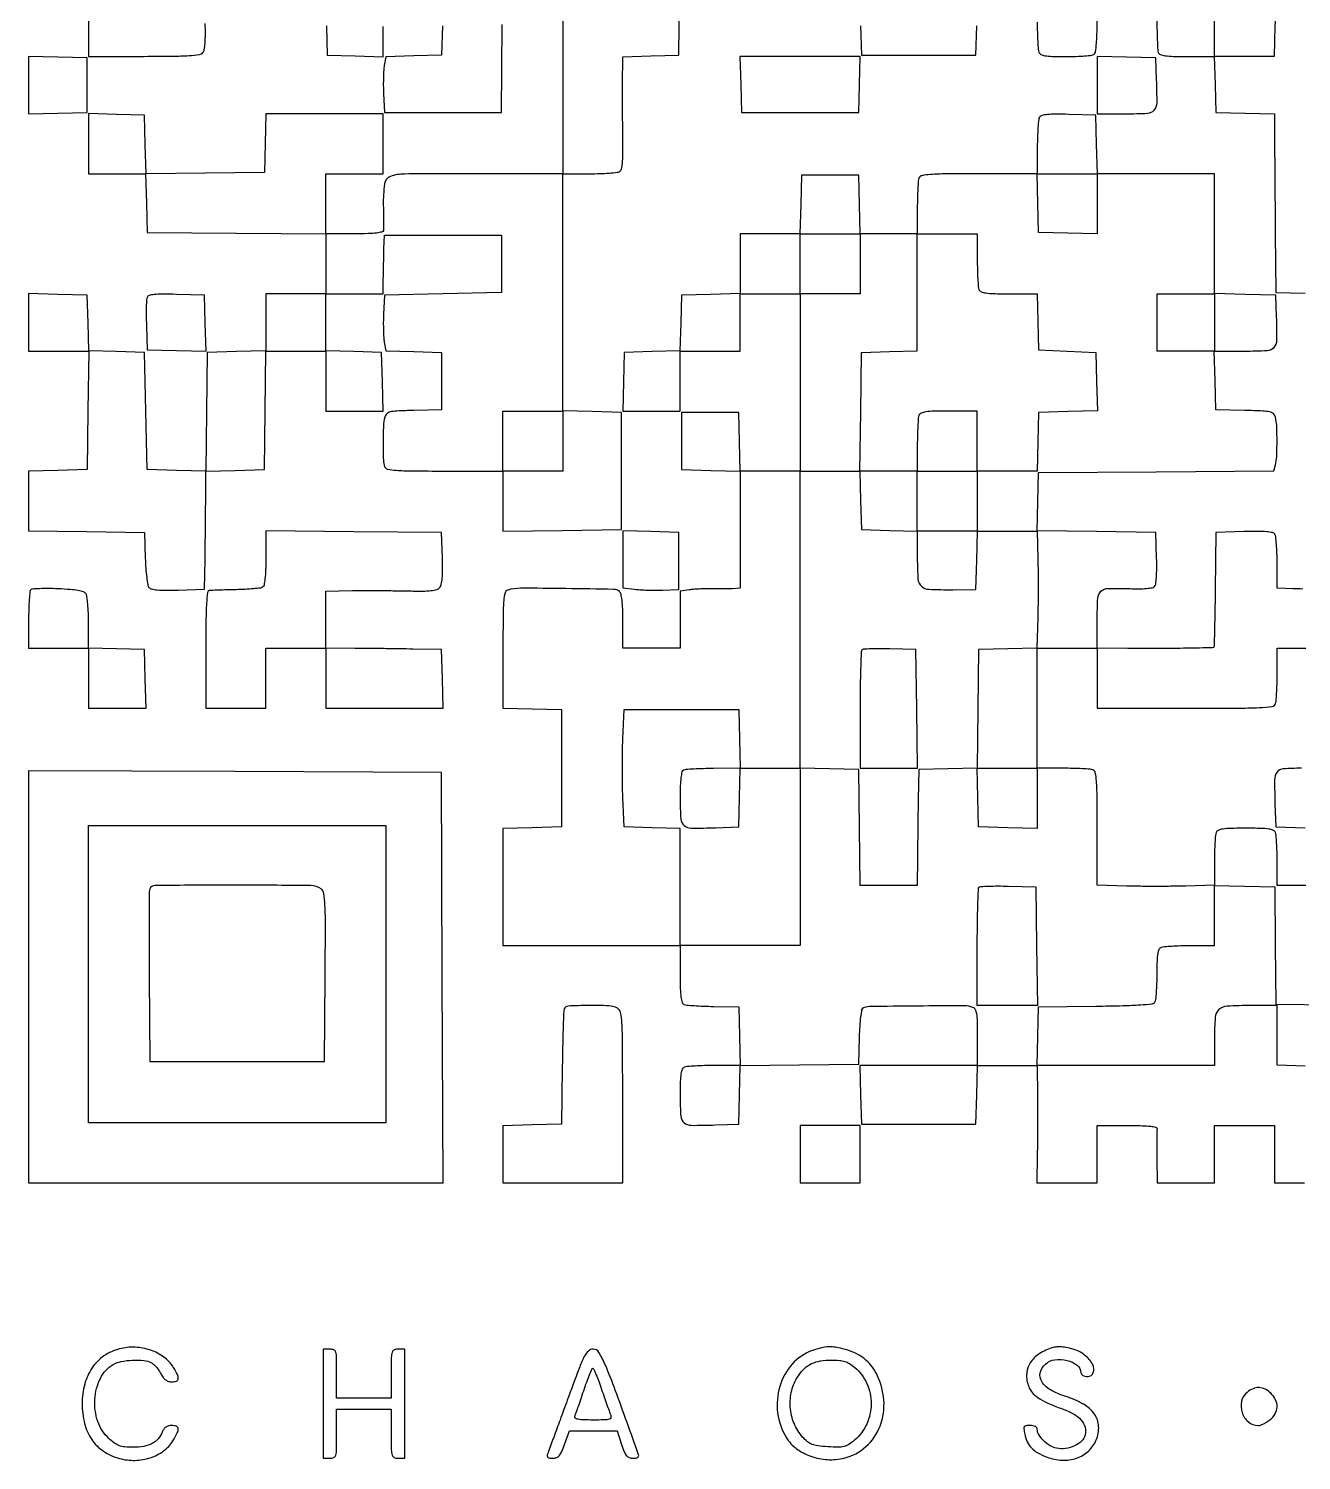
# Model space of a CAD drawing. Extents: x 179 to 1071, y 112 to 1107.
# Drawn here: x 179 to 646, y 112 to 637 of the extents above; entities that cross this region are included whole.
import ezdxf

# ---------------------------------------------------------------- set-up
doc = ezdxf.new("R2010")
doc.units = 0

msp = doc.modelspace()

# ---------------------------------------------------------------- linework, layer by layer
for points in [[(636.185662, 660.284636, -0.00466), (636.284049, 655.367616, -0.002629), (636.316442, 649.402048, -0.002623), (636.2859, 643.382408, -0.004298), (636.18946, 638.284636), (635.878919, 627), (624.93946, 627), (614, 627), (614, 648.333333, -0.002923), (614.048092, 656.559297, -0.00465), (614.195833, 663.595833, -0.001222), (614.396107, 669.71132, -0.189785), (614.666667, 670.333333, -0.178422), (615.244996, 670.600158, -0.004564), (618.154017, 670.804167, -0.009163), (621.618717, 670.951721, -0.006059), (625.602328, 671), (635.871323, 671)], [(571, 616.533832), (571, 606), (581.480948, 606, 0.012862), (589.486025, 606.205954, 0.198492), (591.9246, 607.363937, 0.184361), (592.928103, 609.943979, 0.010844), (592.796504, 618.503355), (592.5, 626.5), (581.75, 626.783832), (571, 627.067663)], [(527, 552.581787, 0.005951), (527.044305, 548.859224, 0.007831), (527.178303, 545.465525, 0.005915), (527.367894, 542.638111, 0.07203), (527.606989, 541.581787, 0.204941), (528.397244, 540.767938, 0.063222), (530.080782, 540.302828, 0.030449), (533.025624, 540.059653, 0.005378), (538.572006, 540), (548.930034, 540), (549.215017, 529.75), (549.5, 519.5), (560, 519), (570.5, 518.5), (570.783485, 507.784171), (571.06697, 497.068343), (560.283485, 496.784171), (549.5, 496.5), (549.216168, 485.75), (548.932337, 475), (537.966168, 475), (527, 475), (527, 464), (527, 453), (537.966168, 453), (548.932337, 453), (549.216168, 442.75, -0.004684), (549.302855, 438.017836, -0.002563), (549.325039, 432.216004, -0.002554), (549.287266, 426.322393, -0.004068), (549.188221, 421.283205), (548.876443, 410.06641), (538.188221, 409.783205), (527.5, 409.5), (527.230498, 387.75), (526.960995, 366), (537.980498, 366), (549, 366), (549, 354.966168), (549, 343.932337), (538.25, 344.216168), (527.5, 344.5), (527.215829, 355.283485), (526.931657, 366.06697), (516.215829, 365.783485), (505.5, 365.5), (505.322108, 354.5, 0.000681), (505.248714, 349.544418, 0.000421), (505.17529, 343.720312, 0.000422), (505.112467, 337.967405, 0.00076), (505.072108, 333.25), (505, 323), (494.519888, 323), (484.039775, 323), (483.769888, 344.25), (483.5, 365.5), (472.75, 365.783832), (462, 366.067663), (462, 333.533832), (462, 301), (440, 301), (418, 301), (418, 322.465017), (418, 343.930034), (407.75, 344.215017), (397.5, 344.5), (397, 355.25, -0.007319), (396.844124, 360.143845, -0.004301), (396.79375, 366, -0.004301), (396.844124, 371.856155, -0.007319), (397, 376.75), (397.5, 387.5), (418.5, 387.5), (439.5, 387.5), (439.783832, 376.75), (440.067663, 366), (451.033832, 366), (462, 366), (462, 420.5), (462, 475), (472.980498, 475), (483.960995, 475), (484.230498, 496.75), (484.5, 518.5), (494.75, 518.784983), (505, 519.069966), (505, 540.534983), (505, 562), (516, 562), (527, 562)], [(222.44069, 538.706038, 0.08044), (222.24673, 537.777249, 0.005694), (222.156546, 535.121982, 0.007919), (222.135127, 531.937236, 0.005886), (222.208575, 528.420857), (222.5, 519.5), (233.285361, 519.21581), (244.070721, 518.931619), (243.785361, 529.21581), (243.5, 539.5), (233.232115, 539.785181, 0.005806), (228.041094, 539.869045, 0.026058), (225.006728, 539.724611, 0.044386), (223.172066, 539.374845, 0.236067)], [(505.606989, 495.418213, 0.07203), (505.367894, 494.361889, 0.005915), (505.178303, 491.534475, 0.007831), (505.044305, 488.140776, 0.005951), (505, 484.418213), (505, 475), (494.466168, 475), (483.932337, 475), (484.216168, 464.25), (484.5, 453.5), (494.75, 453.215017), (505, 452.930034), (505, 442.940266, 0.01607), (505.245415, 435.306518, 0.198379), (506.500042, 432.748207, 0.172), (509.28015, 431.6297, 0.011487), (518, 431.465135), (526.5, 431.5), (526.783832, 442.25), (527.067663, 453), (516.033832, 453), (505, 453), (505, 464), (505, 475), (516, 475), (527, 475), (527, 486), (527, 497), (516.606989, 497, 0.005351), (511.039857, 496.940414, 0.030363), (508.086379, 496.69735, 0.063068), (506.398405, 496.23239, 0.205218)], [(266, 443.07287, -0.007985), (265.930179, 438.701395, -0.019217), (265.702616, 435.472954, -0.019568), (265.357905, 433.159775, -0.210572), (264.833894, 432.397341, -0.108379), (264.000724, 432.104811, -0.007361), (261.488813, 431.834951, -0.01027), (258.456871, 431.617006, -0.007511), (255.083894, 431.49486, 0.001402), (251.704817, 431.413821, 0.001902), (248.654331, 431.32049, 0.001265), (246.09418, 431.225927, 0.021286), (245.25, 431.156536, 0.34902), (244.590877, 430.483041, 0.01134), (244.266355, 426.452048, 0.011845), (244.055182, 420.237422, 0.00257), (244, 409.5), (244, 388), (255, 388), (266, 388), (266, 399), (266, 410), (277, 410), (288, 410), (288, 399), (288, 388), (309.533832, 388), (331.067663, 388), (330.783832, 398.75), (330.5, 409.5), (320, 409.703106, 0.001202), (315.202902, 409.784366, 0.000693), (309.426563, 409.860325, 0.000692), (303.626468, 409.920534, 0.001159), (298.75, 409.953106), (288, 410), (288, 420.5), (288, 431), (297.75, 431.136688, -0.003057), (302.242778, 431.172203, -0.001688), (307.733241, 431.163502, -0.001683), (313.299076, 431.117164, -0.002704), (318.044012, 431.036024, 0.005921), (323.505002, 430.977776, 0.026386), (326.704713, 431.150519, 0.046163), (328.708593, 431.554545, 0.147776), (329.83287, 432.298621, 0.125695), (330.384361, 433.462066, 0.026178), (330.702765, 435.717885, 0.021055), (330.8471, 438.8689, 0.008638), (330.788859, 443.149285), (330.5, 452.5), (298.25, 452.763853), (266, 453.027706)], [(397, 442.648527), (397, 432.227088), (401.25, 431.661377, 0.016758), (403.301223, 431.458017, 0.007463), (406.014062, 431.321231, 0.007378), (408.891941, 431.261658, 0.009906), (411.5, 431.297834), (417.5, 431.5), (417.5, 442), (417.5, 452.5), (407.25, 452.784983), (397, 453.069966)], [(179.75, 431.433331, 0.172897), (179.450696, 430.784147, 0.005532), (179.220313, 427.856458, 0.010097), (179.054367, 424.3486, 0.00677), (179, 420.333333), (179, 410), (190, 410), (201, 410), (201, 399), (201, 388), (211.533832, 388), (222.067663, 388), (221.783832, 398.75), (221.5, 409.5), (211.25, 409.784983), (201, 410.069966), (200.984687, 419.284983, 0.009188), (200.911841, 422.920202, 0.012215), (200.704257, 426.219278, 0.009567), (200.413289, 428.943584, 0.110073), (200.051533, 429.950858, 0.171811), (199.153355, 430.65725, 0.036845), (197.204205, 431.160107, 0.025808), (194.249423, 431.538065, 0.008201), (189.816846, 431.800856, 0.007982), (186.192397, 431.8982, 0.011846), (183.016511, 431.85754, 0.007065), (180.383088, 431.724114, 0.184975)], [(484.700461, 409.367127, 0.189277), (484.416395, 408.715812, 0.00134), (484.20576, 402.60576, 0.004874), (484.05054, 395.561626, 0.003071), (484, 387.333333), (484, 366), (494.519502, 366), (505.039005, 366), (504.769502, 387.75), (504.5, 409.5), (494.950461, 409.783794, 0.007041), (491.240283, 409.841782, 0.010544), (488.000338, 409.778463, 0.005798), (485.297812, 409.637197, 0.182377)], [(419.25, 365.337719, 0.24245), (418.659025, 364.652311, 0.029066), (418.294313, 362.621691, 0.022744), (418.066026, 359.547151, 0.007159), (418, 354.935719, 0.01481), (418.223562, 347.389504, 0.208312), (419.423371, 345.027417, 0.173231), (422.077023, 344.06775, 0.009662), (431, 344.204946), (439.5, 344.5), (439.783832, 355.25), (440.067663, 366), (430.283832, 365.921053, 0.004686), (426.444921, 365.854094, 0.006502), (423.006813, 365.717133, 0.004202), (420.13115, 365.540856, 0.078637)], [(223.453816, 321.740243, 0.089548), (223.261817, 320.729866, 0.000598), (223.19019, 311.747155, 0.00234), (223.168607, 301.460077, 0.00149), (223.235201, 289.490243), (223.5, 258.5), (255.5, 258.5), (287.5, 258.5), (287.765726, 289.5, 0.001225), (287.879013, 308.006621, 0.012082), (287.71941, 315.793845, 0.024457), (287.315418, 320.099227, 0.201729), (286.324597, 321.75, 0.157681), (282.495237, 323.016106, 0.001671), (254.221233, 323.106234, 0.001077), (225.335041, 323.03952, 0.309316)], [(548.769502, 300.75), (549.039005, 279), (538.019502, 279), (527, 279), (527, 300.333333, -0.003067), (527.050466, 308.561556, -0.004867), (527.205463, 315.605463, -0.001337), (527.415787, 321.715674, -0.189293), (527.699448, 322.366114, -0.183378), (528.300668, 322.636532, -0.005301), (531.145783, 322.777033, -0.010046), (534.547259, 322.840477, -0.006672), (538.449448, 322.782781), (548.5, 322.5)], [(375.474955, 277.75, 0.079337), (375.282691, 276.78105, 0.001128), (375.073173, 270.845312, 0.003098), (374.888033, 263.947003, 0.002033), (374.75634, 256), (374.5, 235.5), (363.75, 235.216168), (353, 234.932337), (353, 224.466168), (353, 214), (374.971999, 214), (396.943997, 214), (396.926485, 245.489174, 0.001068), (396.873566, 265.150501, 0.013441), (396.638265, 272.56911, 0.033524), (396.146449, 276.463897, 0.225396), (395.020228, 277.989174, 0.111886), (391.73448, 278.893413, 0.014487), (384.405886, 279.016074, 0.009322), (376.883686, 278.783719, 0.300334)], [(212.364681, 153.097818, 0.088495), (206.646343, 150.503931, 0.092575), (202.2814, 146.124941, 0.085844), (199.564379, 140.167632, 0.064246), (198.639573, 133, 0.061125), (199.530183, 125.742052, 0.088792), (202.162877, 119.86748, 0.095589), (206.492076, 115.569645, 0.082217), (212.338536, 112.908842, 0.071359), (218.061064, 112.215587, 0.074095), (223.670419, 113.177536, 0.078456), (228.484132, 115.649135, 0.096872), (231.903457, 119.34379, 0.019613), (233.548851, 122.255533, 0.13855), (233.868255, 123.832929, 0.296036), (233.208249, 124.698976, 0.086205), (231.475249, 125, 0.06124), (230.288166, 124.854058, 0.091442), (229.338935, 124.422124, 0.090638), (228.600542, 123.676618, 0.059195), (228.038367, 122.600914, -0.089656), (226.550913, 120.131547, -0.092881), (224.308999, 118.375086, -0.077422), (221.231194, 117.338677, -0.042594), (217.262809, 117, -0.021544), (214.256761, 117.129582, -0.066717), (212.278496, 117.570708, -0.07099), (210.55376, 118.500376, -0.026692), (208.431649, 120.25, -0.126525), (204.383595, 126.479807, -0.096234), (203.302775, 134.580727, -0.09945), (205.327816, 142.27068, -0.146406), (210.039833, 147.364459, -0.086576), (212.943289, 148.46012, -0.036245), (217.109833, 148.944189, -0.036054), (221.256511, 148.824429, -0.097923), (224.055391, 147.970356, -0.063958), (224.902024, 147.367038, -0.027704), (225.86536, 146.370627, -0.026858), (226.785953, 145.183049, -0.032129), (227.51533, 143.970356, 0.040384), (228.357711, 142.620669, 0.073782), (229.274159, 141.705316, 0.085534), (230.315265, 141.180585, 0.074186), (231.52568, 141, 0.086444), (233.213257, 141.293958, 0.288977), (233.874535, 142.140309, 0.142864), (233.59238, 143.663329, 0.021874), (232.069071, 146.381966, 0.097556), (228.635961, 150.074778, 0.074851), (223.733438, 152.614055, 0.071249), (218.054237, 153.684062, 0.073454)], [(287, 133), (287, 113), (289.5, 113, 0.104331), (290.950811, 113.306062, 0.224677), (291.680556, 114.15, 0.064117), (291.955995, 116.064536, 0.003707), (292, 122), (292, 131), (302, 131), (312, 131), (312, 122, 0.003707), (312.044005, 116.064536, 0.064117), (312.319444, 114.15, 0.224677), (313.049189, 113.306062, 0.104331), (314.5, 113), (317, 113), (317, 133), (317, 153), (314.5, 153, 0.104331), (313.049189, 152.693938, 0.224677), (312.319444, 151.85, 0.064117), (312.044005, 149.935464, 0.003707), (312, 144), (312, 135), (302, 135), (292, 135), (292, 144, 0.003707), (291.955995, 149.935464, 0.064117), (291.680556, 151.85, 0.224677), (290.950811, 152.693938, 0.104331), (289.5, 153), (287, 153)], [(376.59283, 134.25, -0.00005), (373.926681, 126.973909, -0.000075), (371.604208, 120.640625, -0.000028), (369.603187, 115.187401, -0.001839), (369.255239, 114.25, 0.172296), (369.24597, 113.730935, 0.176058), (369.566566, 113.327874, 0.100862), (370.255341, 113.077017, 0.037075), (371.292581, 113, 0.086585), (372.667751, 113.239937, 0.129346), (373.667623, 113.928019, 0.07589), (374.535056, 115.313739, 0.015656), (375.597114, 118), (377.395089, 123), (386.117178, 123), (394.839267, 123), (396.5, 118, 0.015325), (397.496689, 115.280794, 0.078963), (398.318161, 113.909055, 0.135846), (399.29737, 113.233982, 0.083579), (400.687355, 113, 0.037213), (401.72966, 113.077682, 0.098424), (402.430239, 113.32945, 0.170534), (402.764221, 113.732662, 0.17614), (402.766933, 114.25, 0.001263), (394.211051, 137.984237, 0.014623), (390.564003, 147.175058, 0.035278), (388.158172, 151.824234, 0.261406), (386.062924, 153, 0.193536), (384.336525, 152.305757, 0.084805), (382.844149, 150.288323, 0.026944), (380.928798, 145.927161, 0.002204)], [(466.5, 152.497249, 0.127177), (459.106254, 147.514532, 0.109521), (454.547749, 139.300122, 0.104635), (453.770792, 129.602224, 0.106654), (457.003636, 120.494117, 0.096325), (460.692429, 116.499631, 0.0738), (465.959689, 113.718677, 0.070423), (472.060918, 112.495711, 0.073295), (478.175364, 113.042069, 0.125037), (486.153285, 117.238449, 0.118834), (491.344008, 124.805794, 0.111113), (492.720902, 134.345083, 0.098763), (489.996148, 144.007551, 0.052522), (487.995652, 147.083106, 0.058018), (485.456579, 149.561228, 0.055359), (482.309292, 151.476747, 0.041506), (478.5, 152.880937, 0.022147), (475.039239, 153.67636, 0.053449), (472.423562, 153.872466, 0.054023), (469.842471, 153.508987, 0.023044)], [(554, 153.347931, 0.074915), (549.194806, 150.920331, 0.114927), (546.117007, 147.443494, 0.127293), (545.07702, 143.239642, 0.104584), (546.085212, 138.712324, 0.094647), (547.541707, 136.655929, 0.051481), (549.990103, 134.74418, 0.039183), (553.491678, 132.913489, 0.01894), (558.218239, 131.104473, -0.047254), (562.27363, 129.283246, -0.084189), (565.100373, 126.976184, -0.109517), (566.543925, 124.334625, -0.13274), (566.594666, 121.521155, -0.143254), (565.283002, 119.284944, -0.080968), (562.658159, 117.511583, -0.074184), (559.344408, 116.542589, -0.08364), (556.031635, 116.643673, -0.090954), (553.682041, 117.578875, -0.055632), (551.339301, 119.440124, -0.057097), (549.56955, 121.654714, -0.140958), (549, 123.634859, 0.171647), (548.806993, 124.180516, 0.103182), (548.269281, 124.619987, 0.075568), (547.431283, 124.905816, 0.044495), (546.375, 125, 0.032852), (544.865547, 124.900715, 0.223964), (544.254608, 124.50738, 0.172208), (544.079354, 123.712665, 0.018346), (544.386877, 121.815617, 0.060114), (545.320864, 118.973241, 0.084043), (546.839615, 116.778128, 0.073226), (549.166801, 115.002888, 0.03518), (552.579326, 113.416555, 0.080287), (558.136883, 112.263459, 0.094842), (563.442034, 113.036882, 0.10216), (567.791769, 115.629471, 0.108904), (570.640229, 119.681372, 0.11201), (571.513804, 124.689641, 0.141046), (569.992105, 129.12292, 0.110903), (565.941526, 132.814079, 0.053235), (559.463146, 135.64314, -0.049676), (553.820823, 138.059553, -0.128067), (550.628421, 141.085589, -0.204486), (550.121962, 144.348511, -0.147508), (552.046286, 147.541889, -0.152922), (555.46291, 149.117396, -0.0929), (559.942709, 148.863167, -0.103681), (563.653974, 147.076912, -0.232981), (565, 144.345012, 0.172986), (565.18751, 143.819249, 0.098327), (565.71468, 143.384501, 0.074706), (566.518389, 143.096168, 0.048868), (567.5, 143, 0.31352), (569.525882, 144.408787, 0.214242), (569.332601, 147.30822, 0.104042), (566.378474, 150.844056, 0.099463), (562.204514, 152.959978, 0.016376), (559.538798, 153.60712, 0.03956), (557.528203, 153.862477, 0.049209), (555.786228, 153.773404, 0.042231)], [(482.059249, 146.296691, -0.113746), (486.505185, 140.384438, -0.106113), (488.06129, 132.967951, -0.105661), (486.438047, 125.540328, -0.111861), (481.935939, 119.59955, -0.031027), (479.822743, 118.034472, -0.083882), (478.115117, 117.296211, -0.063614), (475.997311, 117.054513, -0.012543), (472.168087, 117.202032, -0.014084), (468.464816, 117.542785, -0.062047), (466.341053, 118.071195, -0.082227), (464.713979, 119.028632, -0.036422), (462.917212, 120.766626, -0.086216), (459.78315, 125.796718, -0.079192), (458.409251, 131.740925, -0.079266), (458.951746, 137.812693, -0.086636), (461.363978, 143.212141, -0.054306), (463.668002, 145.939266, -0.080736), (466.243172, 147.699781, -0.072795), (469.44297, 148.665843, -0.036273), (473.673275, 148.985258, -0.022603), (476.457566, 148.867277, -0.055733), (478.45972, 148.463717, -0.062455), (480.185581, 147.661737, -0.034954)], [(389.178142, 138.249511, 0.000782), (390.25332, 135.154047, 0.000955), (391.268991, 132.262356, 0.000797), (392.131652, 129.833554, 0.006792), (392.535131, 128.75, -0.186601), (392.536118, 127.839554, -0.239521), (391.922342, 127.287243, -0.060186), (390.243114, 127.046621, -0.005524), (386.023655, 127, -0.008179), (382.532528, 127.05711, -0.038084), (380.531895, 127.275732, -0.093612), (379.532164, 127.665396, -0.364967), (379.343241, 128.25, 0.012673), (379.661695, 129.091002, 0.000823), (380.519855, 131.55625, 0.001198), (381.53088, 134.498904, 0.000893), (382.632693, 137.75, -0.005545), (383.737474, 140.912746, -0.008956), (384.75551, 143.576419, -0.003345), (385.673378, 145.81152, -0.302595), (385.956118, 145.999511, -0.298682), (386.239477, 145.813299, -0.003725), (387.126939, 143.722747, -0.009449), (388.112245, 141.220398, -0.005868)], [(625.944117, 137.155832, 0.169519), (623.917051, 133.881238, 0.135497), (624.129539, 129.710655, 0.138046), (626.439806, 126.294433, 0.177278), (629.975925, 125, 0.081852), (630.830446, 125.140833, 0.028628), (631.98893, 125.60882, 0.027527), (633.227497, 126.279355, 0.028827), (634.365141, 127.07258, 0.097436), (636.241186, 129.255136, 0.12132), (636.963569, 131.822301, 0.119784), (636.414292, 134.456239, 0.093416), (634.685549, 136.825686, 0.069833), (632.547906, 138.334886, 0.109828), (630.382686, 138.902843, 0.109983), (628.182998, 138.499529, 0.070174)]]:
    msp.add_lwpolyline(points, format="xyb", close=True)
for points in [[(375, 648.932337), (375, 616.466168), (375, 584), (342.567388, 584, 0.001736), (316.868818, 583.910785, 0.081724), (311.746307, 583.03132, 0.285374), (309.544685, 580.318284, 0.035904), (309.118381, 572.42637, -0.001773), (309.162999, 569.299259, -0.00237), (309.179978, 566.461184, -0.00165), (309.175083, 564.081611, -0.024531), (309.129791, 563.25, -0.314515), (308.605545, 562.643644, -0.032862), (306.653411, 562.282852, -0.023176), (303.524501, 562.061227, -0.006093), (298.5, 562), (288, 562), (288, 573), (288, 584), (298.5, 584), (309, 584), (309, 595), (309, 606), (287.533832, 606), (266.067663, 606), (265.783832, 595.25), (265.5, 584.5), (243.784029, 584.230592), (222.068057, 583.961185), (221.784029, 594.730592), (221.5, 605.5), (211.25, 605.784983), (201, 606.069966), (201, 595.034983), (201, 584), (211.466168, 584), (221.932337, 584), (222.216168, 573.25), (222.5, 562.5), (255.25, 562.236336), (288, 561.972671), (288, 550.986336), (288, 540), (277, 540), (266, 540), (266, 529.533832), (266, 519.067663), (255.25, 518.783832), (244.5, 518.5), (244.230404, 496.716367), (243.960808, 474.932734), (233.230404, 475.216367), (222.5, 475.5), (222, 497), (221.5, 518.5), (211.284601, 518.784601), (201.069202, 519.069202), (200.784601, 529.284601), (200.5, 539.5), (189.75, 539.783832), (179, 540.067663), (179, 529.533832), (179, 519), (190.019502, 519), (201.039005, 519), (200.769502, 497.25), (200.5, 475.5), (189.75, 475.216168), (179, 474.932337), (179, 463.986056), (179, 453.039775), (200.25, 452.769888), (221.5, 452.5), (221.790118, 443.054124, 0.009941), (221.977975, 439.343588, 0.013554), (222.304236, 436.010384, 0.01037), (222.704917, 433.274446, 0.132407), (223.132908, 432.339856, 0.167678), (224.095359, 431.755311, 0.030434), (226.191022, 431.432811, 0.02274), (229.289227, 431.289042, 0.007523), (233.84279, 431.353465), (243.5, 431.635467), (243.704554, 442.567734, 0.001122), (243.786258, 447.529528, 0.000668), (243.86237, 453.436521, 0.000669), (243.922472, 459.323, 0.001158), (243.954554, 464.216168), (244, 474.932337), (254.75, 475.216168), (265.5, 475.5), (265.769502, 497.25), (266.039005, 519), (277.019502, 519), (288, 519), (288, 508), (288, 497), (298.533832, 497), (309.067663, 497), (308.783832, 507.75), (308.5, 518.5), (298.25, 518.784983), (288, 519.069966), (288, 529.534983), (288, 540), (298.5, 540), (309, 540), (309.111066, 545.75, -0.000597), (309.16368, 548.315351, -0.000388), (309.230318, 551.279688, -0.00039), (309.29986, 554.172908, -0.000742), (309.361066, 556.5), (309.5, 561.5), (331, 561.5), (352.5, 561.5), (352.5, 551), (352.5, 540.5), (331, 540), (309.5, 539.5), (309.192221, 532.5, 0.009283), (309.118216, 529.584177, 0.008769), (309.150106, 526.611713, 0.00876), (309.270626, 523.981362, 0.030047), (309.481052, 522.284554), (310.077661, 519.069109), (320.288831, 518.784554), (330.5, 518.5), (330.5, 508), (330.5, 497.5), (320.357794, 497.216207, 0.004239), (314.122991, 496.988837, 0.045994), (311.631874, 496.645775, 0.13437), (310.355481, 495.955228, 0.137305), (309.621449, 494.716207, 0.056369), (309.147458, 491.56532, 0.008974), (309.0303, 485.316115, 0.007455), (309.119202, 479.016684, 0.084547), (309.606989, 476.581787, 0.258697), (310.662537, 475.696146, 0.030015), (313.835307, 475.275578, 0.015901), (319.485827, 475.049566, 0.002045), (331.606989, 475), (353, 475), (353, 463.980498), (353, 452.960995), (374.75, 453.230498), (396.5, 453.5), (396.5, 475), (396.5, 496.5), (385.75, 496.783832), (375, 497.067663), (375, 540.533832), (375, 584), (384.75, 584.015313, 0.008004), (388.581685, 584.082675, 0.010951), (392.027019, 584.274045, 0.007932), (394.878607, 584.540737, 0.114466), (395.83134, 584.874601, 0.193848), (396.471474, 585.76587, 0.034234), (396.829839, 587.835353, 0.023412), (397.010474, 591.045587, 0.006434), (396.992893, 596.109288, -0.001943), (396.934136, 600.827344, -0.001155), (396.898962, 606.44839, -0.001156), (396.889794, 612.052753, -0.001996), (396.911553, 616.715017), (397, 626.930034), (407.25, 627.215017), (417.5, 627.5), (417.769502, 649.25)], [(201, 649.03171), (201, 627.063419), (221.407802, 627.068155, 0.002771), (231.84964, 627.128447, 0.013024), (237.845756, 627.352578, 0.016584), (241.650738, 627.721181, 0.189298), (242.946661, 628.43573, 0.135553), (243.422683, 629.492408, 0.018839), (243.703779, 631.902197, 0.018128), (243.839222, 635.110031, 0.009207), (243.788859, 639.149285)], [(549, 639.581787, 0.005951), (549.044305, 635.859224, 0.007831), (549.178303, 632.465525, 0.005915), (549.367894, 629.638111, 0.07203), (549.606989, 628.581787, 0.191652), (550.343123, 627.783827, 0.070258), (551.832752, 627.312102, 0.03479), (554.394852, 627.063195, 0.006824), (559.025201, 627, 0.006352), (562.515192, 627.044336, 0.008233), (565.712778, 627.178303, 0.006434), (568.376466, 627.368294, 0.070701), (569.418213, 627.606989, 0.258793), (570.304015, 628.663113, 0.029953), (570.724462, 631.84067, 0.015877), (570.950448, 637.499457, 0.002041), (571, 649.640821)], [(592.782742, 642.268457, 0.003661), (592.959688, 635.386397, 0.001495), (593.171879, 629.497735, 0.082033), (593.394611, 628.414042, 0.225513), (594.131701, 627.712374, 0.045983), (595.935797, 627.298934, 0.02709), (598.909237, 627.062916, 0.006261), (603.933632, 627), (613.930034, 627), (614.215017, 616.75), (614.5, 606.5), (625.25, 606.216168), (636, 605.932337), (636.059375, 594.716168, 0.000443), (636.094909, 588.965167, 0.000144), (636.157304, 580.479124, 0.000144), (636.232039, 571.053932, 0.000162), (636.309375, 562), (636.5, 540.5), (647.25, 540.216168)], [(330.783832, 638.25), (330.5, 627.5), (320.288831, 627.215446), (310.077661, 626.930891), (309.481052, 623.715446, 0.030047), (309.270626, 622.018638, 0.00876), (309.150106, 619.388287, 0.008769), (309.118216, 616.415823, 0.009283), (309.192221, 613.5), (309.5, 606.5), (331, 606.5), (352.5, 606.5), (352.763827, 638.730536)], [(646.467483, 431.710946, 0.001781), (642.75, 431.832494), (637, 432), (636.984687, 441.25, 0.008159), (636.919317, 444.886885, 0.011123), (636.734034, 448.160822, 0.008145), (636.475757, 450.869394, 0.113997), (636.152902, 451.78684, 0.199716), (635.281101, 452.39767, 0.032047), (633.18343, 452.720814, 0.022682), (629.955578, 452.861053, 0.006397), (624.918214, 452.78684), (614.5, 452.5), (614.26659, 431.599923, -0.001278), (614.156325, 423.56607, -0.002088), (614.016967, 416.754467, -0.000251), (613.864526, 410.690643, -0.192258), (613.744575, 410.411242, -0.194513), (613.159485, 410.163062, -0.000479), (603.914768, 410.01528, -0.003012), (593.716025, 409.923465, -0.002123), (582.25, 409.937986), (571, 410), (571, 420.432612, -0.01304), (571.208442, 428.423787, -0.192031), (572.361734, 430.927906, -0.189038), (574.92976, 431.971779, -0.012574), (583.038071, 431.868583, 0.011594), (586.285641, 431.82088, 0.018837), (589.04127, 431.948194, 0.017251), (591.196524, 432.20444, 0.159472), (592.023697, 432.623697, 0.164789), (592.455943, 433.498867, 0.014766), (592.710382, 435.970461, 0.016697), (592.837586, 439.175765, 0.009261), (592.789648, 443.089648), (592.5, 452.5), (570.716367, 452.769596), (548.932734, 453.039192), (549.216367, 463.769596), (549.5, 474.5), (592.636124, 474.760537), (635.772248, 475.021074), (636.37247, 477.260537, 0.055261), (636.837102, 480.304807, 0.010179), (636.954784, 485.991845, 0.010168), (636.84102, 491.678737, 0.055454), (636.378274, 494.717265, 0.141505), (635.627557, 495.960978, 0.132685), (634.311084, 496.650964, 0.0442), (631.7238, 496.990753, 0.00392), (625.141929, 497.217265), (614.5, 497.5), (614.216168, 508.25), (613.932337, 519), (624.947116, 519, 0.011644), (633.386769, 519.196568, 0.193791), (635.888604, 520.342175, 0.190015), (636.923746, 522.911448, 0.011127), (636.796504, 531.503355), (636.5, 539.5), (625.25, 539.782751), (614, 540.065502), (614, 562.032751), (614, 584), (592.533832, 584), (571.067663, 584), (570.783832, 594.75), (570.5, 605.5), (560.582645, 605.788231, 0.006827), (555.804805, 605.861823, 0.023663), (552.717063, 605.721018, 0.033714), (550.705135, 605.395734, 0.19692), (549.847958, 604.788231, 0.115445), (549.524351, 603.860149, 0.007585), (549.266219, 601.014355, 0.010675), (549.080714, 597.578609, 0.007755), (549.015313, 593.75), (549, 584), (527.606989, 584, 0.002045), (515.485827, 583.950434, 0.015901), (509.835307, 583.724422, 0.030015), (506.662537, 583.303854, 0.258697), (505.606989, 582.418213, 0.07203), (505.367894, 581.361889, 0.005915), (505.178303, 578.534475, 0.007831), (505.044305, 575.140776, 0.005951), (505, 571.418213), (505, 562), (494.533832, 562), (484.067663, 562), (483.783832, 572.75), (483.5, 583.5), (473, 583.5), (462.5, 583.5), (462.216168, 572.75), (461.932337, 562), (450.966168, 562), (440, 562), (440, 551.033832), (440, 540.067663), (429.25, 539.783832), (418.5, 539.5), (418.215399, 529.284601), (417.930798, 519.069202), (407.715399, 518.784601), (397.5, 518.5), (397.216168, 507.75), (396.932337, 497), (407.466168, 497), (418, 497), (418, 508), (418, 519), (429, 519), (440, 519), (440, 529.5), (440, 540), (451, 540), (462, 540), (462, 507.5), (462, 475), (451.033832, 475), (440.067663, 475), (439.783832, 485.75), (439.5, 496.5), (429, 496.5), (418.5, 496.5), (418.5, 486), (418.5, 475.5), (429.25, 475.216168), (440, 474.932337), (440, 453.466168), (440, 432), (437.25, 431.85105, -0.00896), (435.855317, 431.800553, -0.003094), (433.839063, 431.77619, -0.003073), (431.615921, 431.77675, -0.003563), (429.5, 431.805369, 0.009623), (427.347684, 431.808394, 0.007542), (425.014063, 431.731535, 0.007635), (422.844587, 431.594073, 0.0185), (421.25, 431.409005), (418, 430.909374), (418, 420.454687), (418, 410), (407.5, 410), (397, 410), (397, 419.877555, 0.007757), (396.928874, 424.461692, 0.021822), (396.689673, 427.659324, 0.027796), (396.303952, 429.855231, 0.16359), (395.697479, 430.836107, 0.170136), (393.60043, 431.615116, 0.001447), (376.084667, 431.890864, 0.002939), (359.400232, 432.007148, 0.069562), (354.75, 431.362216, 0.26465), (353.752156, 430.346757, 0.044894), (353.276251, 427.565711, 0.018157), (353.045644, 422.260992, 0.001784), (353, 409.466444), (353, 388.067663), (363.75, 387.783832), (374.5, 387.5), (374.5, 366), (374.5, 344.5), (363.75, 344.216168), (353, 343.932337), (353, 322.466168), (353, 301), (385.5, 301), (418, 301), (418, 290.468615, 0.005759), (418.061698, 285.11218, 0.026339), (418.296979, 282.010103, 0.045674), (418.713035, 280.146501, 0.227153), (419.430195, 279.388413, 0.070041), (420.402427, 279.164303, 0.004988), (423.177963, 278.950933, 0.006948), (426.506234, 278.774857, 0.005185), (430.180195, 278.669798), (439.5, 278.5), (439.783832, 267.75), (440.067663, 257), (430.615619, 257, 0.00593), (426.880092, 256.955696, 0.007809), (423.475463, 256.821697, 0.005887), (420.638889, 256.632128, 0.0721), (419.581787, 256.393011, 0.201), (418.772602, 255.619099, 0.065386), (418.305418, 253.996718, 0.031694), (418.060638, 251.171455, 0.005765), (418, 245.912063, 0.014882), (418.224078, 238.385105, 0.208519), (419.424495, 236.025831, 0.172963), (422.078858, 235.067594, 0.009652), (431, 235.204946), (439.5, 235.5), (439.783635, 246.230591), (440.06727, 256.961183), (461.783635, 257.230591), (483.5, 257.5), (483.788805, 267.464966, -0.009185), (483.978344, 271.465495, -0.015642), (484.302506, 274.797089, -0.011428), (484.70247, 277.423379, -0.213988), (485.160452, 278.099165, -0.13594), (487.320716, 278.728202, -0.001145), (504.929603, 278.919042, -0.001586), (522.196447, 279.011854, -0.092414), (525.290056, 278.44219, -0.187548), (526.187199, 277.627618, -0.077472), (526.693084, 276.038367, -0.0334), (526.942215, 273.174233, -0.004997), (527, 267.393011), (527, 257), (505.466168, 257), (483.932337, 257), (484.216168, 246.25), (484.5, 235.5), (505.5, 235.5), (526.5, 235.5), (526.783832, 246.25), (527.067663, 257), (538.033832, 257), (549, 257), (549.06017, 245.75, -0.001218), (549.074883, 240.698049, -0.000766), (549.068651, 234.79375, -0.000769), (549.04469, 228.984363, -0.001409), (549.004546, 224.25), (548.888751, 214), (559.944376, 214), (571, 214), (571, 224.5), (571, 235), (582.043837, 235, -0.005353), (587.436059, 234.942266, -0.023244), (590.625709, 234.725378, -0.037204), (592.514505, 234.364582, -0.375493), (592.925354, 233.75, 0.029686), (592.865555, 232.894407, 0.001563), (592.84552, 230.15, 0.00246), (592.84795, 226.884359, 0.001786), (592.881517, 223.25), (593, 214), (603.5, 214), (614, 214), (614, 224.5), (614, 235), (625, 235), (636, 235), (636, 224.5), (636, 214), (647.019888, 214)], [(647.5, 323), (637, 323), (637, 331.918213, 0.006277), (636.955669, 335.449196, 0.008159), (636.821697, 338.68135, 0.006338), (636.631778, 341.373807, 0.070946), (636.393011, 342.418213, 0.204366), (635.605154, 343.231384, 0.063541), (633.93074, 343.696802, 0.030628), (631.003676, 343.940206, 0.005432), (625.5, 344, 0.005432), (619.996324, 343.940206, 0.030628), (617.06926, 343.696802, 0.063541), (615.394846, 343.231384, 0.204366), (614.606989, 342.418213, 0.070799), (614.368266, 341.375401, 0.006396), (614.178303, 338.70025, 0.008203), (614.044334, 335.488883, 0.006322), (614, 331.982551), (614, 323.128677), (603.400107, 322.814338, -0.004692), (598.554047, 322.716137, -0.002696), (592.712026, 322.6841, -0.002693), (586.841483, 322.71519, -0.004492), (581.900107, 322.812384), (571, 323.124768), (571, 343.955395, 0.002113), (570.950186, 355.740773, 0.016301), (570.723731, 361.253842, 0.031071), (570.301136, 364.347193, 0.257072), (569.418213, 365.393011, 0.07203), (568.361889, 365.632106, 0.005915), (565.534475, 365.821697, 0.007831), (562.140776, 365.955695, 0.005951), (558.418213, 366), (549, 366), (549, 388), (549, 410), (560, 410), (571, 410), (571, 399), (571, 388), (603.393011, 388, 0.001243), (622.08678, 388.046481, 0.010731), (630.42282, 388.266892, 0.016522), (635.195595, 388.654033, 0.279562), (636.393011, 389.581787, 0.07203), (636.632106, 390.638111, 0.005915), (636.821697, 393.465525, 0.007831), (636.955695, 396.859224, 0.005951), (637, 400.581787), (637, 410), (647.5, 410)], [(645.937265, 366, 0.018396), (639.202118, 365.752111, 0.216958), (636.960401, 364.524916, 0.161461), (636.06185, 361.835716, 0.009253), (636.204946, 353), (636.5, 344.5), (647.25, 344.216168)], [(647.25, 256.784983), (637, 257.069966), (637, 268.034983), (637, 279), (627.434259, 279, 0.013421), (618.652839, 278.764238, 0.170843), (615.649476, 277.522304, 0.194265), (614.28305, 274.740087, 0.018196), (614, 266.964816), (614, 257), (581.466168, 257), (548.932337, 257), (549.216168, 267.75), (549.5, 278.5), (570.453905, 278.770909, 0.003025), (580.461676, 278.960859, 0.01097), (586.820243, 279.259718, 0.009456), (591.178296, 279.64341, 0.228384), (592.188593, 280.270909, 0.115057), (592.497622, 281.15341, 0.00778), (592.744518, 283.824714, 0.010836), (592.921939, 287.051251, 0.007897), (592.984687, 290.643011, -0.006483), (593.055269, 295.463534, -0.033702), (593.307461, 298.110608, -0.068336), (593.780017, 299.644645, -0.194682), (594.581787, 300.393011, -0.070946), (595.626193, 300.631778, -0.006338), (598.31865, 300.821697, -0.008159), (601.550804, 300.955669, -0.006277), (605.081787, 301), (614, 301), (614, 312.032751), (614, 323.065502), (625.059235, 322.782751), (636.11847, 322.5), (636.309235, 301), (636.5, 279.5), (657.428109, 279.22917, 0.002701)]]:
    msp.add_lwpolyline(points, format="xyb")
for points in [[(288.216168, 638.25), (288.5, 627.5), (298.75, 627.215017), (309, 626.930034), (309, 637.965017)], [(484.216365, 638.230591), (484.5, 627.5), (505.5, 627.5), (526.5, 627.5), (526.783832, 638.25)]]:
    msp.add_lwpolyline(points)
for points in [[(179, 616.5), (179, 605.932337), (189.75, 606.216168), (200.5, 606.5), (200.5, 616.5), (200.5, 626.5), (189.75, 626.783832), (179, 627.067663)], [(440.215017, 616.75), (440.5, 606.5), (462, 606.5), (483.5, 606.5), (483.784983, 616.75), (484.069966, 627), (462, 627), (439.930034, 627)], [(571, 572.966168), (571, 561.932337), (560.25, 562.216168), (549.5, 562.5), (549.216168, 573.25), (548.932337, 584), (559.966168, 584), (571, 584)], [(484, 551), (484, 540), (473, 540), (462, 540), (462, 551), (462, 562), (473, 562), (484, 562)], [(614, 529.5), (614, 519), (603.5, 519), (593, 519), (593, 529.5), (593, 540), (603.5, 540), (614, 540)], [(375, 486), (375, 475), (364, 475), (353, 475), (353, 486), (353, 497), (364, 497), (375, 497)], [(179, 289.506286), (179, 214), (255.006326, 214), (331.012652, 214), (330.756326, 289.25), (330.5, 364.5), (254.75, 364.756286), (179, 365.012572)], [(310, 290.5), (310, 236), (255.5, 236), (201, 236), (201, 290.5), (201, 345), (255.5, 345), (310, 345)], [(462, 224.5), (462, 214), (473, 214), (484, 214), (484, 224.5), (484, 235), (473, 235), (462, 235)]]:
    msp.add_lwpolyline(points, close=True)

doc.saveas('drawing.dxf')
